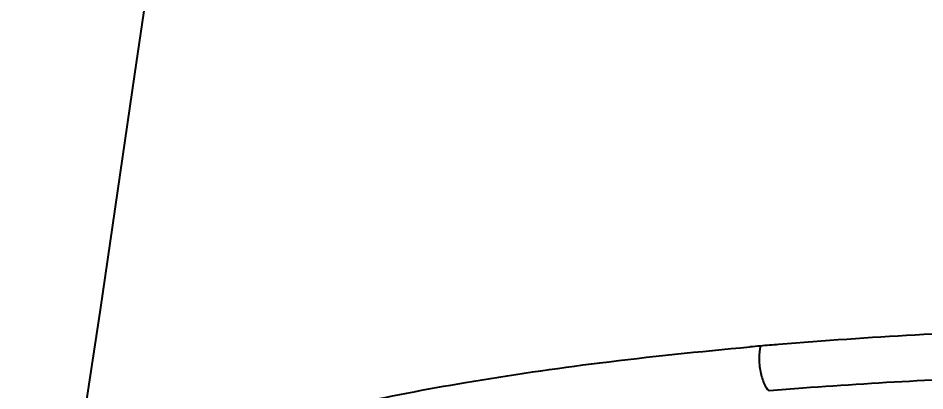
# Model space of a CAD drawing. Header units: millimetres. Extents: x 601 to 1195, y -13 to 407.
# Drawn here: x 747.34 to 760.41, y 302.55 to 307.92 of the extents above; entities that cross this region are included whole.
import ezdxf

# ---------------------------------------------------------------- set-up
doc = ezdxf.new("R2010")
doc.units = ezdxf.units.MM
doc.header["$LTSCALE"] = 0.1
doc.layers.add('DIM', color=3, linetype='Continuous')
doc.styles.get("Standard").update_dxf_attribs({"font": 'arial.ttf'})
doc.dimstyles.new('ISO-25', dxfattribs={"dimtxt": 2.5, "dimasz": 2.5, "dimexe": 1.25, "dimexo": 0.625, "dimtad": 1, "dimlfac": 1.666667, "dimtxsty": 'Standard', "dimcen": 2.5, "dimadec": 0, "dimazin": 0, "dimtfac": 1, "dimtmove": 0, "dimatfit": 3, "dimfxl": 0, "dimarcsym": 0})

# ---------------------------------------------------------------- blocks, each defined once
blk = doc.blocks.new('*D9')
at = {"layer": 'Defpoints', "color": 0}
for p in [(764.767, 349.88), (720.066, 151.37), (730.413, 151.37)]:
    blk.add_point(p, dxfattribs=at)
at = {"layer": 'DIM', "color": 0, "lineweight": -2}
for p, q in [((764.142, 349.88), (718.816, 349.88)), ((720.066, 347.38), (720.066, 153.87)), ((729.788, 151.37), (718.816, 151.37))]:
    blk.add_line(p, q, dxfattribs=at)
at = {"layer": 'DIM', "color": 0}
for points in [[(719.649, 347.38), (720.482, 347.38), (720.066, 349.88)], [(719.649, 153.87), (720.482, 153.87), (720.066, 151.37)]]:
    blk.add_solid(points, dxfattribs=at)
at = {"layer": 'DIM', "color": 0, "insert": (717.938, 251.662), "char_height": 2.5, "attachment_point": 5, "rotation": 90}
blk.add_mtext('330,85', dxfattribs=at)

msp = doc.modelspace()

# ---------------------------------------------------------------- linework, layer by layer
msp.add_lwpolyline([(751.5872, 323.8189), (751.2105, 321.443), (750.812, 318.9227), (750.3915, 316.2434), (749.9504, 313.3876), (749.4924, 310.342), (749.0187, 307.1134), (748.5208, 303.7211), (748.0059, 300.3154)])
for centre, radius, start, end in [((763.9819, 234.5369), 68.9195, 94.727095, 94.946948), ((763.6598, 237.5113), 65.9284, 94.890974, 95.021247), ((763.9962, 231.0335), 71.7583, 94.270959, 94.660467)]:
    msp.add_arc(centre, radius, start, end)
for points, knots in [([(781.4216, 300.4848), (781.3615, 300.6171), (781.211, 300.8058), (780.9535, 301.0223), (780.5912, 301.2688), (780.0071, 301.5604), (779.1555, 301.8821), (778.1145, 302.1861), (776.3713, 302.5885), (774.3864, 302.9018), (772.1903, 303.1464), (770.338, 303.3015), (768.3831, 303.411), (766.3589, 303.471), (764.3034, 303.4837), (761.6125, 303.4382), (759.6125, 303.3303), (758.3023, 303.222)], [0, 0, 0, 0, 0.0183926, 0.0296611, 0.0426169, 0.0737188, 0.1120062, 0.1577095, 0.2108429, 0.3383171, 0.4116931, 0.4904651, 0.5735129, 0.6594418, 0.7467003, 0.8336214, 1, 1, 1, 1]), ([(748.0063, 300.3153), (748.0205, 300.3912), (748.0798, 300.5491), (748.2402, 300.7686), (748.4728, 300.9834), (748.9133, 301.2874), (749.6614, 301.643), (750.784, 302.0251), (752.1893, 302.3808), (753.8657, 302.7024), (755.7952, 302.9801), (757.1664, 303.1232), (757.8894, 303.1867)], [0, 0, 0, 0, 0.021897, 0.046961, 0.0764924, 0.1112944, 0.1983829, 0.3102418, 0.4473112, 0.6091035, 0.7941818, 1, 1, 1, 1]), ([(758.0387, 303.1997), (758.0265, 303.1454), (758.0156, 303.021), (758.0332, 302.8352), (758.0807, 302.6714), (758.1349, 302.581), (758.1655, 302.5547)], [0, 0, 0, 0, 0.2463246, 0.548745, 0.8212823, 1, 1, 1, 1]), ([(763.3909, 302.7979), (762.9819, 302.7919), (761.401, 302.7583), (759.821, 302.6798), (758.6521, 302.5925)], [0, 0, 0, 0, 0.2587, 1, 1, 1, 1])]:
    msp.add_open_spline(points, degree=3, knots=knots)

# ---------------------------------------------------------------- dimensions: what is measured, and where the dimension line sits
at = {"layer": 'DIM'}
dim = msp.add_linear_dim(base=(720.0657, 151.3703), p1=(764.7668, 349.8803), p2=(730.4127, 151.3703), angle=90, dimstyle='ISO-25', dxfattribs=at)
dim.commit()
dim.dimension.update_dxf_attribs({"geometry": '*D9', "text_midpoint": (720.0657, 251.6624), "dimtype": 160})

doc.saveas('drawing.dxf')
